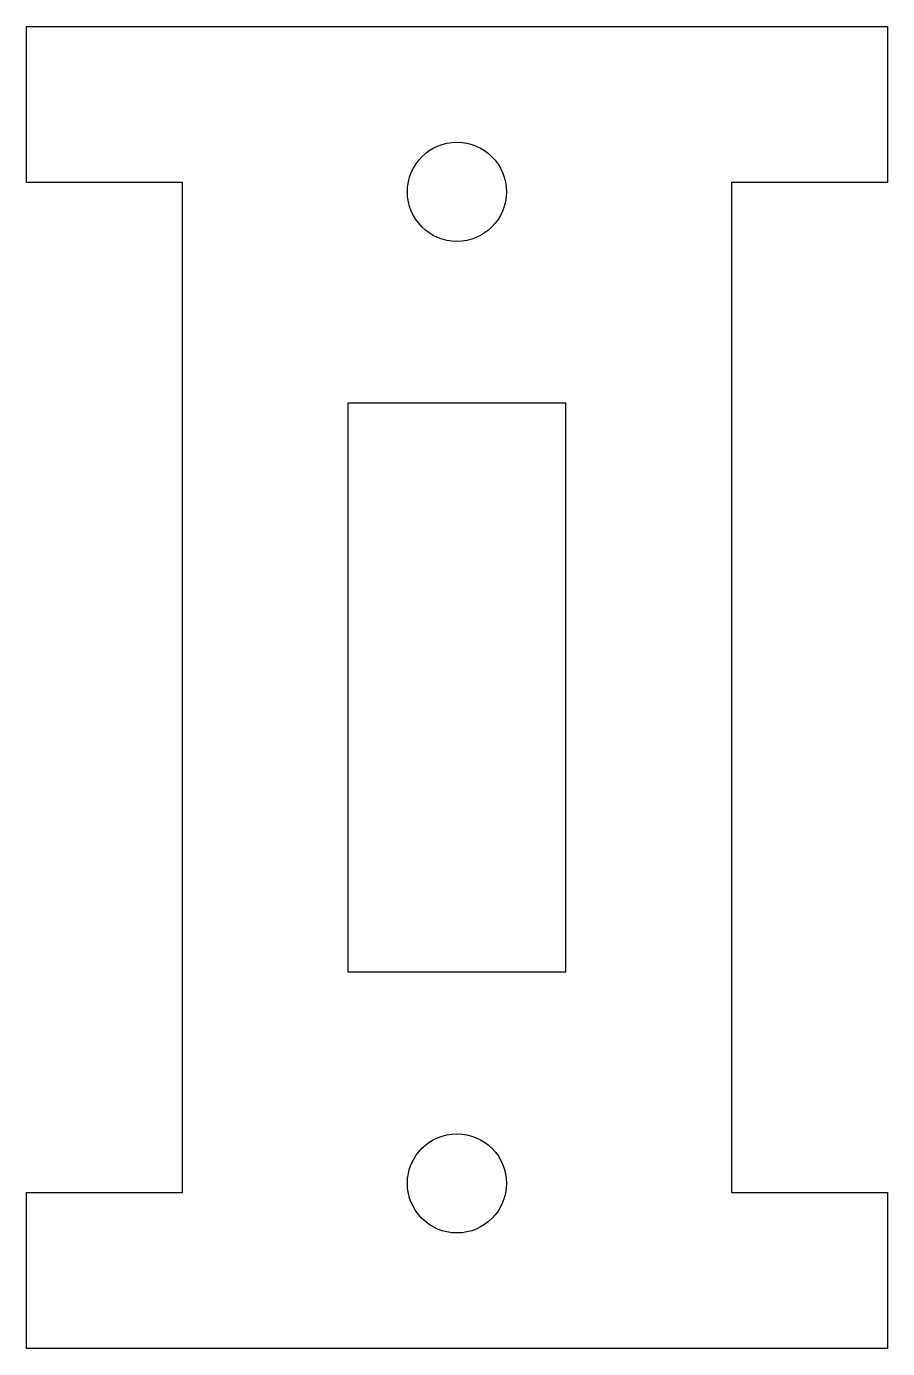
# Model space of a CAD drawing. Header units: inches. Extents: x -1.78 to -1.13, y -0.51 to 0.49.
import ezdxf

# ---------------------------------------------------------------- set-up
doc = ezdxf.new("R2010")
doc.units = ezdxf.units.IN
doc.layers.get('0').update_dxf_attribs({"linetype": 'CONTINUOUS'})

msp = doc.modelspace()

# ---------------------------------------------------------------- linework, layer by layer
for points in [[(-1.7808, -0.3932), (-1.6627, -0.3932), (-1.6627, 0.3705), (-1.7808, 0.3705), (-1.7808, 0.4886), (-1.1293, 0.4886), (-1.1293, 0.3705), (-1.2474, 0.3705), (-1.2474, -0.3932), (-1.1293, -0.3932), (-1.1293, -0.5114), (-1.7808, -0.5114)], [(-1.3726, -0.2264), (-1.3726, 0.2036), (-1.5376, 0.2036), (-1.5376, -0.2264)]]:
    msp.add_lwpolyline(points, close=True)
for centre in [(-1.4551, 0.3636), (-1.4551, -0.3864)]:
    msp.add_circle(centre, 0.0375)

doc.saveas('drawing.dxf')
